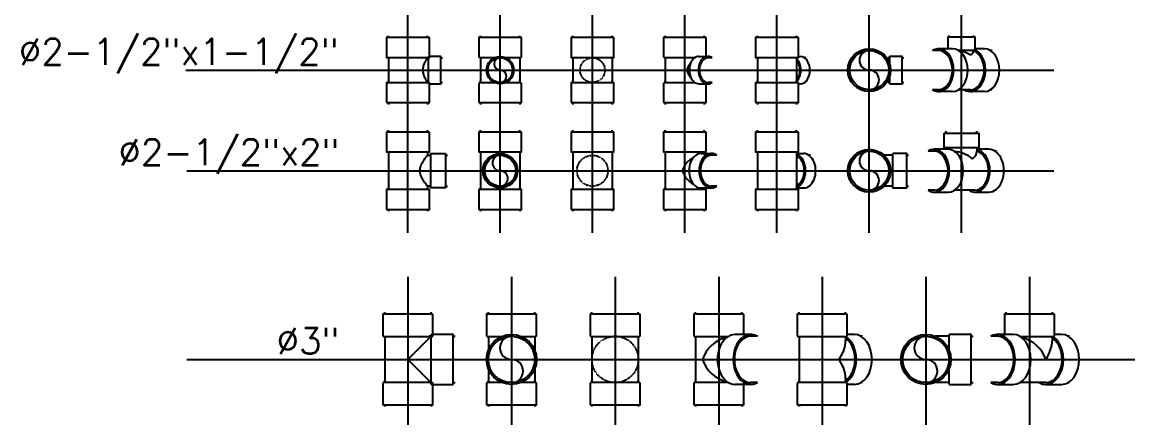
# Model space of a CAD drawing. Header units: inches. Extents: x 71 to 14885, y 6 to 9627.
# Drawn here: x 76 to 2236, y 4867 to 5634 of the extents above; entities that cross this region are included whole.
import ezdxf
from ezdxf.enums import TextEntityAlignment as Align

# ---------------------------------------------------------------- set-up
doc = ezdxf.new("R2010")
doc.units = ezdxf.units.IN
doc.header["$MEASUREMENT"] = 0
doc.linetypes.add('HIDDEN2', pattern=[0.1875, 0.125, -0.0625])
doc.layers.add('PVC', color=3, linetype='Continuous')
doc.layers.add('TEXT', color=2, linetype='Continuous')
doc.styles.add('ROMANS', font='romans', dxfattribs={"width": 0.85, "height": 95})

# ---------------------------------------------------------------- blocks, each defined once
blk = doc.blocks.new('PVC112')
for p, q in [((-25, 24), (-28, 24)), ((0, 24), (3, 24)), ((-25, -24), (-28, -24)), ((0, -24), (3, -24))]:
    blk.add_line(p, q)
blk.add_lwpolyline([(-25, 24.5), (-25, -24.5, 0.414214), (-23, -26.5), (0, -26.5), (0, 26.5), (-23, 26.5, 0.414214)], format="xyb", close=True)
blk = doc.blocks.new('PVC212')
for p, q in [((-38.5, 38), (-42, 38)), ((0, 38), (3.5, 38)), ((-38.5, -38), (-42, -38)), ((0, -38), (3.5, -38))]:
    blk.add_line(p, q)
blk.add_lwpolyline([(0, -41.5), (0, 41.5), (-38.5, 41.5), (-38.5, -41.5)], close=True)
blk = doc.blocks.new('PT21212')
at = {"ltscale": 0.3}
blk.add_line((-38, 24.5), (-38, -24.5), dxfattribs=at)
at = {"color": 9, "ltscale": 0.3}
blk.add_lwpolyline([(38, -24, -0.0019), (37.4, -23.1, -0.006118), (37.3, -22.8, -0.001201), (36, -20.6, -0.002262), (35.3, -19.4, -0.014969), (34.4, -17.7, -0.007111), (32.7, -14.1, -0.025227), (31.6, -11.5, -0.01711), (30.4, -7.4, -0.034325), (29.7, -3.9, -0.030835), (29.5, 0, -0.030835), (29.7, 3.9, -0.034325), (30.4, 7.4, -0.01711), (31.6, 11.5, -0.025227), (32.7, 14.1, -0.007111), (34.4, 17.7, -0.014969), (35.3, 19.4, -0.002262), (36, 20.6, -0.001201), (37.3, 22.8, -0.006118), (37.4, 23.1, -0.0019), (38, 24)], format="xyb", dxfattribs=at)
at = {"ltscale": 0.3}
for p, rotation in [((0, 63), 90), ((0, -63), 270)]:
    blk.add_blockref('PVC212', p, dxfattribs=dict(at, rotation=rotation))
blk.add_blockref('PVC112', (64, 0), dxfattribs=at)
blk = doc.blocks.new('PVC2')
for p, q in [((-28.5, 30), (-32, 30)), ((0, 30), (3.5, 30)), ((-28.5, -30), (-32, -30)), ((0, -30), (3.5, -30))]:
    blk.add_line(p, q)
blk.add_lwpolyline([(0, 33.5), (0, -33.5), (-28.5, -33.5), (-28.5, 33.5)], close=True)
blk = doc.blocks.new('PT2122')
at = {"ltscale": 0.3}
blk.add_line((-38, 36.5), (-38, -36.5), dxfattribs=at)
at = {"color": 9, "ltscale": 0.3}
blk.add_lwpolyline([(38, -30, -0.001355), (37.1, -28.9, -0.004514), (36.9, -28.5, -0.00071), (34.8, -25.7, -0.001356), (33.7, -24.3, -0.012413), (32.4, -22.5, -0.004779), (29.2, -17.6, -0.027212), (27.5, -14.5, -0.017145), (25.1, -9.3, -0.050544), (23.8, -4.9, -0.047326), (23.3, 0, -0.047326), (23.8, 4.9, -0.050544), (25.1, 9.3, -0.017145), (27.5, 14.5, -0.027212), (29.2, 17.6, -0.004779), (32.4, 22.5, -0.012413), (33.7, 24.3, -0.001356), (34.8, 25.7, -0.00071), (36.9, 28.5, -0.004514), (37.1, 28.9, -0.001355), (38, 30)], format="xyb", dxfattribs=at)
at = {"ltscale": 0.3}
for points in [[(38, 36.5), (38, 30), (45, 30)], [(45, -30), (38, -30), (38, -36.5)]]:
    blk.add_lwpolyline(points, dxfattribs=at)
for p, rotation in [((0, 75), 90), ((0, -75), 270)]:
    blk.add_blockref('PVC212', p, dxfattribs=dict(at, rotation=rotation))
blk.add_blockref('PVC2', (73, 0), dxfattribs=at)
blk = doc.blocks.new('PT21212A')
at = {"ltscale": 0.3}
for p, q in [((-38, 63), (-38, 66.5)), ((38, 63), (38, 66.5)), ((-38, 24.5), (-38, 21)), ((-38, 24.5), (-38, -24.5)), ((38, 24.5), (38, 21)), ((38, 24.5), (38, -24.5)), ((-38, -24.5), (-38, -21)), ((38, -24.5), (38, -21)), ((-38, -63), (-38, -66.5)), ((38, -63), (38, -66.5))]:
    blk.add_line(p, q, dxfattribs=at)
for points in [[(41.5, 63), (-41.5, 63), (-41.5, 27, 0.414214), (-39, 24.5), (-10.1, 24.5, 0.414214)], [(10.1, 24.5), (39, 24.5, 0.414214), (41.5, 27), (41.5, 63)], [(-10.1, -24.5), (-39, -24.5, 0.414214), (-41.5, -27), (-41.5, -63)], [(-41.5, -63), (41.5, -63), (41.5, -27, 0.414214), (39, -24.5), (10.1, -24.5, 0.414214)]]:
    blk.add_lwpolyline(points, format="xyb", dxfattribs=at)
blk.add_circle((0, 0), 26.5, dxfattribs=at)
at = {"color": 9, "ltscale": 0.3}
blk.add_circle((0, 0), 24, dxfattribs=at)
for centre, start, end in [((0, 12), 90, 270), ((0, -12), 270, 90)]:
    blk.add_arc(centre, 12, start, end, dxfattribs=at)
blk = doc.blocks.new('PT21212B')
at = {"ltscale": 0.3}
for p, q in [((-38, 24.5), (-38, -24.5)), ((38, 24.5), (38, -24.5))]:
    blk.add_line(p, q, dxfattribs=at)
at = {"color": 9, "linetype": 'HIDDEN2', "ltscale": 0.3}
blk.add_circle((0, 0), 24, dxfattribs=at)
at = {"ltscale": 0.3}
for p, rotation in [((0, 63), 90), ((0, -63), 270)]:
    blk.add_blockref('PVC212', p, dxfattribs=dict(at, rotation=rotation))
blk = doc.blocks.new('PT21212C')
at = {"ltscale": 0.3}
for p, q in [((-38, 63), (-38, 66.5)), ((38, 63), (38, 66.5)), ((-38, 24.5), (-38, 21)), ((-38, 24.5), (-38, -24.5)), ((-38, -24.5), (-38, -21)), ((-38, -63), (-38, -66.5)), ((38, -63), (38, -66.5))]:
    blk.add_line(p, q, dxfattribs=at)
for p, q in [((27.6, 26.5), (45.3, 26.5)), ((27.6, -26.5), (45.3, -26.5))]:
    blk.add_line(p, q)
at = {"color": 9}
for p, q in [((53.2, 24), (45.3, 24)), ((53.2, -24), (45.3, -24))]:
    blk.add_line(p, q, dxfattribs=at)
at = {"ltscale": 0.3}
for points in [[(41.5, 63), (-41.5, 63), (-41.5, 27, 0.414214), (-39, 24.5), (20.4, 24.5, 0.414214)], [(41.4, 26.5, 0.050382), (41.5, 27), (41.5, 63)], [(20.4, -24.5), (-39, -24.5, 0.414214), (-41.5, -27), (-41.5, -63)], [(-41.5, -63), (41.5, -63), (41.5, -27, 0.050382), (41.4, -26.5)]]:
    blk.add_lwpolyline(points, format="xyb", dxfattribs=at)
at = {"color": 9}
for centre, start, end in [((38.3, -10.4), 138.1618, 163.2865), ((38.3, 10.4), 196.7135, 221.8382)]:
    blk.add_arc(centre, 36, start, end, dxfattribs=at)
for centre, start_param, end_param in [((27.6, 0), 0, 3.141593), ((45.3, 0), -0.437862, 3.579454)]:
    blk.add_ellipse(centre, major_axis=(0, 26.5), ratio=0.707107, start_param=start_param, end_param=end_param)
blk.add_ellipse((45.3, 0), major_axis=(0, 24), ratio=0.707107, start_param=0, end_param=3.141593, dxfattribs=at)
blk = doc.blocks.new('PT21212D')
at = {"ltscale": 0.3}
for p, q in [((-38, 24.5), (-38, -24.5)), ((38, 24.5), (38, -24.5))]:
    blk.add_line(p, q, dxfattribs=at)
for p, q in [((41.5, 26.5), (45.3, 26.5)), ((56.2, 24), (53.2, 24)), ((41.5, -26.5), (45.3, -26.5)), ((56.2, -24), (53.2, -24))]:
    blk.add_line(p, q)
at = {"color": 9}
for major_axis, start_param, end_param in [((0, 26.5), -2.551749, -0.589843), ((0, 24), -2.480257, -0.661336)]:
    blk.add_ellipse((27.6, 0), major_axis=major_axis, ratio=0.707107, start_param=start_param, end_param=end_param, dxfattribs=at)
blk.add_ellipse((45.3, 0), major_axis=(0, 26.5), ratio=0.707107, start_param=3.141593, end_param=6.283185)
at = {"ltscale": 0.3}
for p, rotation in [((0, 63), 90), ((0, -63), 270)]:
    blk.add_blockref('PVC212', p, dxfattribs=dict(at, rotation=rotation))
blk = doc.blocks.new('PT21212E')
at = {"ltscale": 0.3}
for p, q in [((39, 24), (36, 24)), ((64, 24), (67, 24)), ((39, -24), (36, -24)), ((64, -24), (67, -24))]:
    blk.add_line(p, q, dxfattribs=at)
for points in [[(39, -14.2), (39, -24.5, 0.414214), (41, -26.5), (64, -26.5), (64, 26.5), (41, 26.5, 0.414214), (39, 24.5)], [(39, 24.5), (39, 14.2, 0.414214)]]:
    blk.add_lwpolyline(points, format="xyb", dxfattribs=at)
blk.add_circle((0, 0), 41.5)
at = {"color": 9}
blk.add_circle((0, 0), 38, dxfattribs=at)
for centre, start, end in [((0, 19), 90, 270), ((0, -19), 270, 90)]:
    blk.add_arc(centre, 19, start, end, dxfattribs=at)
blk = doc.blocks.new('PT21212F')
at = {"ltscale": 0.3}
for p, q in [((-24, 64), (-24, 67)), ((24, 64), (24, 67))]:
    blk.add_line(p, q, dxfattribs=at)
for p, q in [((-44.5, 38), (-56.3, 38)), ((-17.3, 41.5), (-44.5, 41.5)), ((44.5, 41.5), (26.5, 41.5)), ((59.3, 38), (56.3, 38)), ((-44.5, -38), (-56.3, -38)), ((-17.3, -41.5), (-44.5, -41.5)), ((17.3, -38), (-5.5, -38)), ((44.5, -41.5), (17.3, -41.5)), ((59.3, -38), (56.3, -38))]:
    blk.add_line(p, q)
blk.add_lwpolyline([(-7.3, 39), (24.5, 39, 0.414214), (26.5, 41), (26.5, 64), (-26.5, 64), (-26.5, 41.5, 0.414214)], format="xyb", dxfattribs=at)
at = {"color": 9}
for centre, radius, start, end in [((-17, -26.2), 65.2, 58.6071, 79.8616), ((14, 39), 9.99, 287.221, 360)]:
    blk.add_arc(centre, radius, start, end, dxfattribs=at)
for centre, start_param, end_param in [((-44.5, 0), 2.72795, 6.696828), ((-17.3, 0), 3.141593, 6.283185), ((17.3, 0), 2.72795, 5.98379), ((44.5, 0), 3.141593, 6.283185)]:
    blk.add_ellipse(centre, major_axis=(0, 41.5), ratio=0.707107, start_param=start_param, end_param=end_param)
for centre, end_param in [((-44.5, 0), 6.283185), ((17.3, 0), 6.040767)]:
    blk.add_ellipse(centre, major_axis=(0, 38), ratio=0.707107, start_param=3.141593, end_param=end_param, dxfattribs=at)
blk = doc.blocks.new('PT2122A')
at = {"ltscale": 0.3}
for p, q in [((-38, 36.5), (-38, -36.5)), ((38, 36.5), (38, -36.5))]:
    blk.add_line(p, q, dxfattribs=at)
blk.add_circle((0, 0), 33.5, dxfattribs=at)
at = {"color": 9, "ltscale": 0.3}
blk.add_circle((0, 0), 30, dxfattribs=at)
for centre, start, end in [((0, 15), 90, 270), ((0, -15), 270, 90)]:
    blk.add_arc(centre, 15, start, end, dxfattribs=at)
at = {"ltscale": 0.3}
for p, rotation in [((0, 75), 90), ((0, -75), 270)]:
    blk.add_blockref('PVC212', p, dxfattribs=dict(at, rotation=rotation))
blk = doc.blocks.new('PT2122B')
at = {"ltscale": 0.3}
for p, q in [((-38, 36.5), (-38, -36.5)), ((38, 36.5), (38, -36.5))]:
    blk.add_line(p, q, dxfattribs=at)
at = {"color": 9, "linetype": 'HIDDEN2', "ltscale": 0.3}
blk.add_circle((0, 0), 30, dxfattribs=at)
at = {"ltscale": 0.3}
for p, rotation in [((0, 75), 90), ((0, -75), 270)]:
    blk.add_blockref('PVC212', p, dxfattribs=dict(at, rotation=rotation))
blk = doc.blocks.new('PT2122C')
at = {"ltscale": 0.3}
blk.add_line((-38, 36.5), (-38, -36.5), dxfattribs=at)
for p, q in [((31.8, 33.5), (51.6, 33.5)), ((31.8, -33.5), (51.6, -33.5))]:
    blk.add_line(p, q)
at = {"color": 9}
for p, q in [((62.2, 30), (51.6, 30)), ((62.2, -30), (51.6, -30))]:
    blk.add_line(p, q, dxfattribs=at)
for centre, start, end in [((38.2, -13.6), 118.0638, 162.4716), ((38.2, 13.6), 197.5284, 241.9362)]:
    blk.add_arc(centre, 45, start, end, dxfattribs=at)
for centre, start_param, end_param in [((31.8, 0), 0, 3.141593), ((51.6, 0), -0.461193, 3.602785)]:
    blk.add_ellipse(centre, major_axis=(0, 33.5), ratio=0.707107, start_param=start_param, end_param=end_param)
blk.add_ellipse((51.6, 0), major_axis=(0, 30), ratio=0.707107, start_param=0, end_param=3.141593, dxfattribs=at)
at = {"ltscale": 0.3}
for p, rotation in [((0, 75), 90), ((0, -75), 270)]:
    blk.add_blockref('PVC212', p, dxfattribs=dict(at, rotation=rotation))
blk = doc.blocks.new('PT2122E')
at = {"ltscale": 0.3}
for p, q in [((45, 30), (28.7, 30)), ((73, 30), (76.5, 30)), ((45, -30), (28.7, -30)), ((73, -30), (76.5, -30))]:
    blk.add_line(p, q, dxfattribs=at)
blk.add_lwpolyline([(45, 31.5), (45, -31.5, 0.414214), (47, -33.5), (73, -33.5), (73, 33.5), (47, 33.5, 0.414214)], format="xyb", close=True, dxfattribs=at)
blk.add_circle((0, 0), 41.5)
at = {"color": 9}
blk.add_circle((0, 0), 38, dxfattribs=at)
for centre, start, end in [((0, 19), 90, 270), ((0, -19), 270, 90)]:
    blk.add_arc(centre, 19, start, end, dxfattribs=at)
blk = doc.blocks.new('PT2122D')
at = {"ltscale": 0.3}
for p, q in [((-38, 36.5), (-38, -36.5)), ((38, 36.5), (38, -36.5))]:
    blk.add_line(p, q, dxfattribs=at)
for p, q in [((38, 33.5), (51.6, 33.5)), ((65.2, 30), (62.2, 30)), ((38, -33.5), (51.6, -33.5)), ((65.2, -30), (62.2, -30))]:
    blk.add_line(p, q)
at = {"color": 9}
for major_axis, start_param, end_param in [((0, 33.5), -2.877639, -0.263953), ((0, 30), -2.845968, -0.295624)]:
    blk.add_ellipse((31.8, 0), major_axis=major_axis, ratio=0.707107, start_param=start_param, end_param=end_param, dxfattribs=at)
blk.add_ellipse((51.6, 0), major_axis=(0, 33.5), ratio=0.707107, start_param=-3.141593, end_param=0)
at = {"ltscale": 0.3}
for p, rotation in [((0, 75), 90), ((0, -75), 270)]:
    blk.add_blockref('PVC212', p, dxfattribs=dict(at, rotation=rotation))
blk = doc.blocks.new('PT2122F')
for p, q in [((-53, 38), (-64.8, 38)), ((-25.8, 41.5), (-53, 41.5)), ((53, 41.5), (30, 41.5)), ((67.8, 38), (64.8, 38)), ((-53, -38), (-64.8, -38)), ((-53, -41.5), (-25.8, -41.5)), ((25.8, -38), (-14, -38)), ((25.8, -41.5), (53, -41.5)), ((67.8, -38), (64.8, -38))]:
    blk.add_line(p, q)
at = {"ltscale": 0.3}
for points in [[(-30, 41.5), (-30, 45)], [(30, 45), (30, 38)]]:
    blk.add_lwpolyline(points, dxfattribs=at)
at = {"color": 9}
for centre, radius, start, end in [((-21.2, -30.7), 68.7, 51.8368, 83.3852), ((13.4, 38), 16.6, 298.1812, 0)]:
    blk.add_arc(centre, radius, start, end, dxfattribs=at)
for centre, start_param, end_param in [((-53, 0), 2.72795, 6.696828), ((-25.8, 0), 3.141593, 6.283185), ((25.8, 0), 2.72795, 6.13989), ((53, 0), -3.141593, 0)]:
    blk.add_ellipse(centre, major_axis=(0, 41.5), ratio=0.707107, start_param=start_param, end_param=end_param)
for centre, end_param in [((-53, 0), 6.283185), ((25.8, 0), 6.126831)]:
    blk.add_ellipse(centre, major_axis=(0, 38), ratio=0.707107, start_param=3.141593, end_param=end_param, dxfattribs=at)
at = {"ltscale": 0.3, "rotation": 90}
blk.add_blockref('PVC2', (0, 73), dxfattribs=at)
blk = doc.blocks.new('PVC3')
for p, q in [((-43.5, 45), (-47, 45)), ((0, 45), (3.5, 45)), ((-43.5, -45), (-47, -45)), ((0, -45), (3.5, -45))]:
    blk.add_line(p, q)
blk.add_lwpolyline([(0, -48.5), (0, 48.5), (-41.5, 48.5, 0.414214), (-43.5, 46.5), (-43.5, -46.5, 0.414214), (-41.5, -48.5)], format="xyb", close=True)
blk = doc.blocks.new('PT3')
at = {"ltscale": 0.3}
blk.add_line((-45, 44.5), (-45, -44.5), dxfattribs=at)
at = {"color": 9, "ltscale": 0.3}
blk.add_lwpolyline([(44.5, 44.5), (0, 0), (44.5, -44.5)], dxfattribs=at)
at = {"ltscale": 0.3}
for p, rotation in [((0, 88), 90), ((0, -88), 270)]:
    blk.add_blockref('PVC3', p, dxfattribs=dict(at, rotation=rotation))
blk.add_blockref('PVC3', (88, 0), dxfattribs=at)
blk = doc.blocks.new('PT3A')
at = {"ltscale": 0.3}
for p, q in [((-45, 88), (-45, 91.5)), ((45, 88), (45, 91.5)), ((-45, 44.5), (-45, 41)), ((-45, 44.5), (-45, 18.1)), ((45, 44.5), (45, 41)), ((45, 44.5), (45, 18.1)), ((-45, -18.1), (-45, -44.5)), ((45, -18.1), (45, -44.5)), ((-45, -44.5), (-45, -41)), ((45, -44.5), (45, -41)), ((-45, -88), (-45, -91.5)), ((45, -88), (45, -91.5))]:
    blk.add_line(p, q, dxfattribs=at)
for points in [[(48.5, 88), (-48.5, 88), (-48.5, 46.5, 0.414214), (-46.5, 44.5), (-19.3, 44.5, 0.414214)], [(19.3, 44.5), (46.5, 44.5, 0.414214), (48.5, 46.5), (48.5, 88)], [(-19.3, -44.5), (-46.5, -44.5, 0.414214), (-48.5, -46.5), (-48.5, -88)], [(-48.5, -88), (48.5, -88), (48.5, -46.5, 0.414214), (46.5, -44.5), (19.3, -44.5, 0.414214)]]:
    blk.add_lwpolyline(points, format="xyb", dxfattribs=at)
blk.add_circle((0, 0), 48.5, dxfattribs=at)
at = {"color": 9, "ltscale": 0.3}
blk.add_circle((0, 0), 45, dxfattribs=at)
for centre, start, end in [((0, 22.5), 90, 270), ((0, -22.5), 270, 90)]:
    blk.add_arc(centre, 22.5, start, end, dxfattribs=at)
blk = doc.blocks.new('PT3B')
at = {"ltscale": 0.3}
for p, q in [((-45, 44.5), (-45, -44.5)), ((45, 44.5), (45, -44.5))]:
    blk.add_line(p, q, dxfattribs=at)
at = {"color": 9, "linetype": 'HIDDEN2', "ltscale": 0.3}
blk.add_circle((0, 0), 45, dxfattribs=at)
at = {"ltscale": 0.3}
for p, rotation in [((0, 88), 90), ((0, -88), 270)]:
    blk.add_blockref('PVC3', p, dxfattribs=dict(at, rotation=rotation))
blk = doc.blocks.new('PT3C')
at = {"ltscale": 0.3}
for p, q in [((-45, 88), (-45, 91.5)), ((45, 88), (45, 91.5)), ((-45, 44.5), (-45, 41)), ((-45, 44.5), (-45, -44.5)), ((-45, -44.5), (-45, -41)), ((-45, -88), (-45, -91.5)), ((45, -88), (45, -91.5))]:
    blk.add_line(p, q, dxfattribs=at)
for p, q in [((62.2, 48.5), (31.8, 48.5)), ((62.2, -48.5), (31.8, -48.5))]:
    blk.add_line(p, q)
at = {"color": 9}
for p, q in [((75, 45), (62.2, 45)), ((75, -45), (62.2, -45))]:
    blk.add_line(p, q, dxfattribs=at)
at = {"ltscale": 0.3}
for points in [[(48.5, 88), (-48.5, 88), (-48.5, 46.5, 0.414214), (-46.5, 44.5), (18.2, 44.5, 0.414214)], [(18.2, -44.5), (-46.5, -44.5, 0.414214), (-48.5, -46.5), (-48.5, -88)], [(-48.5, -88), (48.5, -88), (48.5, -48.5, 0.414214)]]:
    blk.add_lwpolyline(points, format="xyb", dxfattribs=at)
blk.add_lwpolyline([(48.5, 48.5), (48.5, 88)], dxfattribs=at)
at = {"color": 9}
for centre, start, end in [((31.8, -22.5), 103.397, 160.5288), ((31.8, 22.5), 199.4712, 256.603)]:
    blk.add_arc(centre, 67.5, start, end, dxfattribs=at)
for centre, start_param, end_param in [((31.8, 0), 0, 3.141593), ((62.2, 0), -0.38223, 3.523823)]:
    blk.add_ellipse(centre, major_axis=(0, 48.5), ratio=0.707107, start_param=start_param, end_param=end_param)
blk.add_ellipse((62.2, 0), major_axis=(0, 45), ratio=0.707107, start_param=0, end_param=3.141593, dxfattribs=at)
blk = doc.blocks.new('PT3D')
at = {"ltscale": 0.3}
for p, q in [((-45, 44.5), (-45, -44.5)), ((45, 44.5), (45, 36.4)), ((45, -36.4), (45, -44.5))]:
    blk.add_line(p, q, dxfattribs=at)
for p, q in [((62.2, 48.5), (48.5, 48.5)), ((78, 45), (75, 45)), ((62.2, -48.5), (48.5, -48.5)), ((78, -45), (75, -45))]:
    blk.add_line(p, q)
at = {"color": 9}
for centre, start, end in [((-12.7, 36.7), 320.486, 0.3287), ((-12.7, -36.7), 359.6713, 39.514)]:
    blk.add_arc(centre, 57.7, start, end, dxfattribs=at)
for major_axis, start_param, end_param in [((0, 48.5), -2.747119, -0.394473), ((0, 45), -2.714514, -0.427079)]:
    blk.add_ellipse((31.8, 0), major_axis=major_axis, ratio=0.707107, start_param=start_param, end_param=end_param, dxfattribs=at)
blk.add_ellipse((62.2, 0), major_axis=(0, 48.5), ratio=0.707107, start_param=3.141593, end_param=6.283185)
at = {"ltscale": 0.3}
for p, rotation in [((0, 88), 90), ((0, -88), 270)]:
    blk.add_blockref('PVC3', p, dxfattribs=dict(at, rotation=rotation))
blk = doc.blocks.new('PT3E')
for p, q in [((44.5, 45), (18.1, 45)), ((44.5, -45), (18.1, -45))]:
    blk.add_line(p, q)
at = {"ltscale": 0.3}
for p, q in [((44.5, 45), (41, 45)), ((88, 45), (91.5, 45)), ((44.5, -45), (41, -45)), ((88, -45), (91.5, -45))]:
    blk.add_line(p, q, dxfattribs=at)
for points in [[(88, -48.5), (88, 48.5), (46.5, 48.5, 0.414214), (44.5, 46.5), (44.5, 19.3, 0.414214)], [(44.5, -19.3), (44.5, -46.5, 0.414214), (46.5, -48.5), (88, -48.5)]]:
    blk.add_lwpolyline(points, format="xyb", dxfattribs=at)
blk.add_circle((0, 0), 48.5)
at = {"color": 9}
blk.add_circle((0, 0), 45, dxfattribs=at)
for centre, start, end in [((0, 22.5), 90, 270), ((0, -22.5), 270, 90)]:
    blk.add_arc(centre, 22.5, start, end, dxfattribs=at)
blk = doc.blocks.new('PT3F')
at = {"ltscale": 0.3}
for p, q in [((-45, 88), (-45, 91.5)), ((45, 88), (45, 91.5))]:
    blk.add_line(p, q, dxfattribs=at)
for p, q in [((-62.2, 45), (-75, 45)), ((-31.5, 48.5), (-62.2, 48.5)), ((62.2, 48.5), (48.5, 48.5)), ((78, 45), (75, 45)), ((-62.2, -45), (-75, -45)), ((-62.2, -48.5), (-31.5, -48.5)), ((31.5, -45), (-18.7, -45)), ((31.5, -48.5), (62.2, -48.5)), ((78, -45), (75, -45))]:
    blk.add_line(p, q)
for points in [[(48.5, 88), (-48.5, 88), (-48.5, 48.5, 0.414214)], [(-17.8, 44.5), (46.5, 44.5, 0.414214), (48.5, 46.5), (48.5, 88)]]:
    blk.add_lwpolyline(points, format="xyb", dxfattribs=at)
at = {"color": 9}
for centre, radius, start, end in [((-36.7, 44.5), 81.7, 327.0031, 0), ((-31.8, -23.3), 67.8, 20.0737, 75.3524)]:
    blk.add_arc(centre, radius, start, end, dxfattribs=at)
for centre, start_param, end_param in [((-62.2, 0), 2.759362, 6.665416), ((-31.5, 0), 3.141593, 6.283185), ((31.5, 0), 2.759362, 5.874202), ((62.2, 0), 3.141593, 6.283185)]:
    blk.add_ellipse(centre, major_axis=(0, 48.5), ratio=0.707107, start_param=start_param, end_param=end_param)
for centre, end_param in [((-62.2, 0), 6.283185), ((31.5, 0), 5.8468)]:
    blk.add_ellipse(centre, major_axis=(0, 45), ratio=0.707107, start_param=3.141593, end_param=end_param, dxfattribs=at)

msp = doc.modelspace()

# ---------------------------------------------------------------- linework, layer by layer
at = {"color": 8}
for p, q in [((825.1, 5225.3), (825.1, 6830.3)), ((1004.1, 5225.3), (1004.1, 6830.3)), ((1183.2, 5225.3), (1183.2, 6830.3)), ((1362.3, 5225.3), (1362.3, 6830.3)), ((1541.3, 5225.3), (1541.3, 6830.3)), ((1720.4, 5225.3), (1720.4, 6830.3)), ((1899.4, 5225.3), (1899.4, 6830.3)), ((393.9, 5541), (2078.5, 5541)), ((395.6, 5345.9), (2078.5, 5345.9)), ((825.1, 5140.3), (825.1, 4135.6)), ((1026.1, 5140.3), (1026.1, 4135.6)), ((1227.2, 5140.3), (1227.2, 4135.6)), ((1428.3, 5140.3), (1428.3, 4135.6)), ((1629.3, 5140.3), (1629.3, 4135.6)), ((1830.4, 5140.3), (1830.4, 4135.6)), ((2031.4, 5140.3), (2031.4, 4135.6)), ((395.6, 4979.9), (2235.7, 4979.9))]:
    msp.add_line(p, q, dxfattribs=at)

# ---------------------------------------------------------------- block references
at = {"layer": 'PVC'}
for name, p in [('PT21212', (825.1, 5541)), ('PT21212A', (1004.1, 5541)), ('PT21212B', (1183.2, 5541)), ('PT21212C', (1362.3, 5541)), ('PT21212D', (1541.3, 5541)), ('PT21212F', (1899.4, 5541)), ('PT21212E', (1720.4, 5541)), ('PT2122', (825.1, 5345.9)), ('PT2122A', (1004.1, 5345.9)), ('PT2122B', (1183.2, 5345.9)), ('PT2122C', (1362.3, 5345.9)), ('PT2122D', (1541.3, 5345.9)), ('PT2122F', (1899.4, 5345.9)), ('PT2122E', (1720.4, 5345.9)), ('PT3', (825.1, 4979.9)), ('PT3A', (1026.1, 4979.9)), ('PT3B', (1227.2, 4979.9)), ('PT3C', (1428.3, 4979.9)), ('PT3D', (1629.3, 4979.9)), ('PT3F', (2031.4, 4979.9)), ('PT3E', (1830.4, 4979.9))]:
    msp.add_blockref(name, p, dxfattribs=at)

# ---------------------------------------------------------------- texts
at = {"layer": 'TEXT', "color": 3, "style": 'ROMANS'}
for s, p in [('%%C2-1/2"x1-1/2"', (690.4, 5551.5)), ('%%C2-1/2"x2"', (692.1, 5356.5)), ('%%C3"', (692.1, 4990.5))]:
    msp.add_text(s, height=50.8, dxfattribs=at).set_placement(p, align=Align.RIGHT)

doc.saveas('drawing.dxf')
